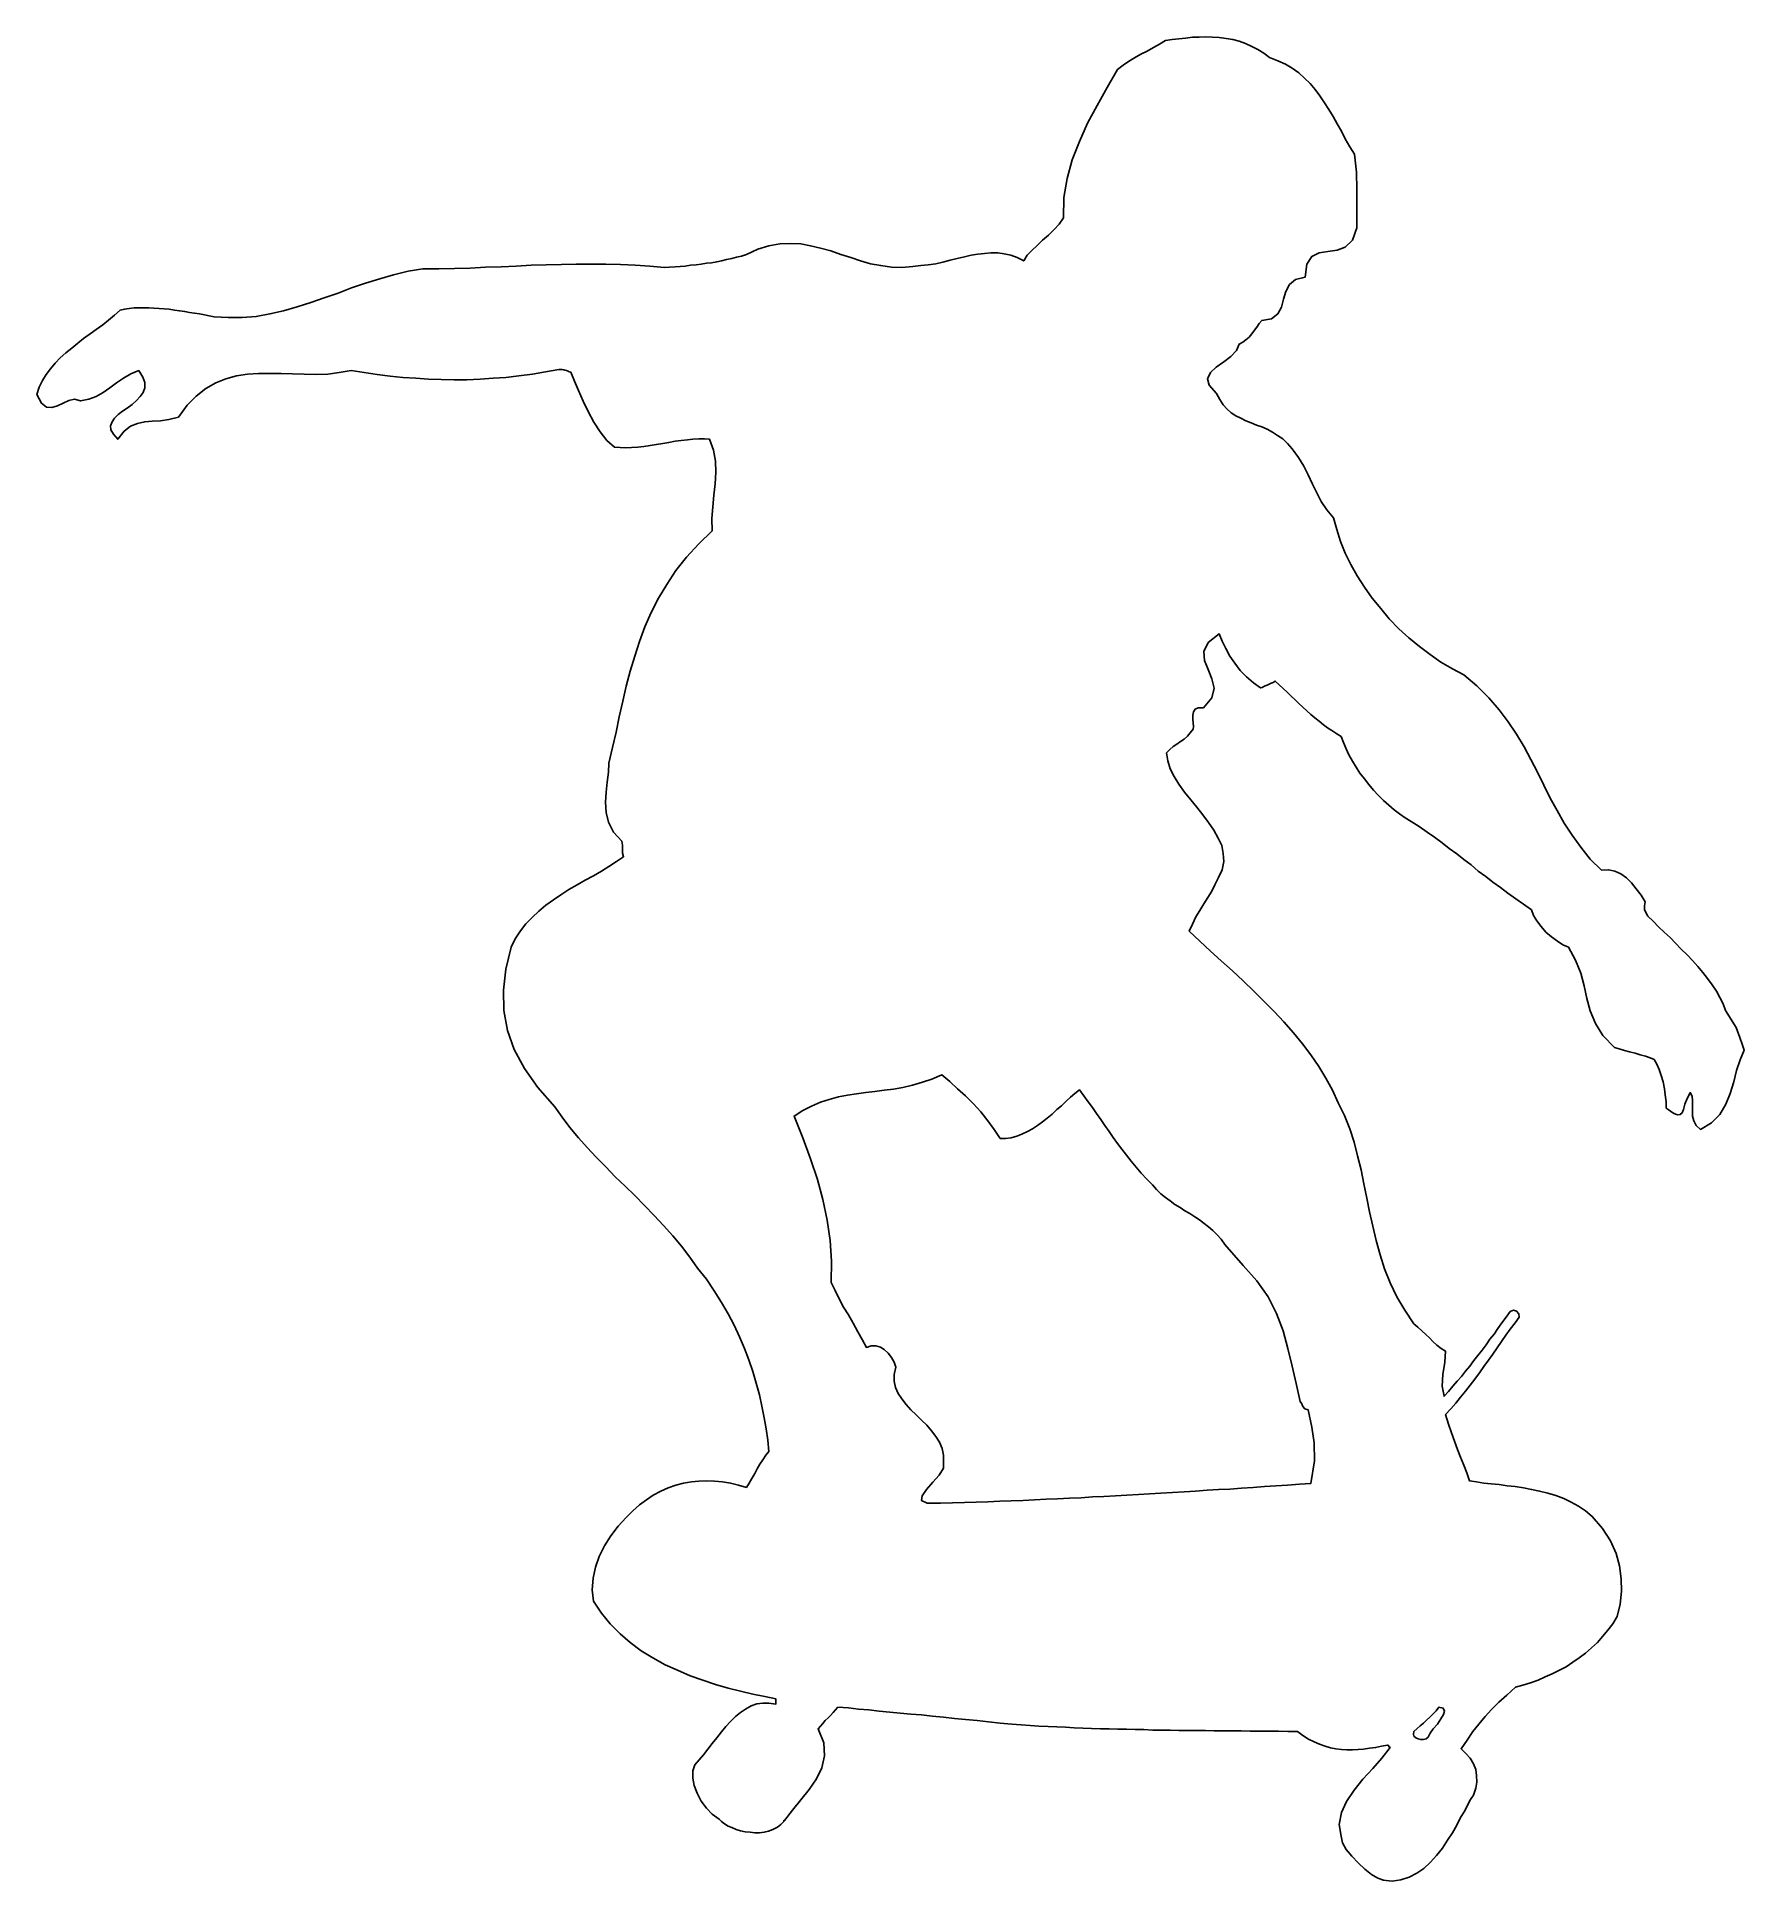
# Model space of a CAD drawing. Extents: x -91 to 48, y -63 to 87.
import ezdxf

# ---------------------------------------------------------------- set-up
doc = ezdxf.new("R2010")
doc.units = 0
doc.layers.add('7', color=7, linetype='CONTINUOUS')

msp = doc.modelspace()

# ---------------------------------------------------------------- linework, layer by layer
at = {"layer": '7', "linetype": 'CONTINUOUS'}
for points in [[(18.63, -62.82), (18.18, -62.66), (17.67, -62.34), (17.12, -61.92), (16.57, -61.41), (16.06, -60.86), (15.61, -60.32), (15.32, -59.77), (15.19, -59.25), (15.03, -58.29), (15.22, -57.32), (15.64, -56.42), (16.25, -55.52), (16.96, -54.62), (17.76, -53.75), (18.5, -52.92), (19.18, -52.05), (19.08, -51.98), (19.05, -51.89), (19.02, -51.86), (18.95, -51.86), (18.47, -51.95), (17.99, -52.05), (17.51, -52.11), (17.02, -52.18), (16.57, -52.21), (16.12, -52.24), (15.67, -52.24), (15.22, -52.21), (14.77, -52.15), (14.35, -52.08), (13.9, -51.95), (13.45, -51.79), (13, -51.6), (12.55, -51.37), (12.1, -51.08), (11.65, -50.76), (10.88, -50.76), (10.11, -50.73), (9.33, -50.73), (8.59, -50.73), (7.82, -50.73), (7.08, -50.7), (6.34, -50.7), (5.63, -50.7), (4.9, -50.7), (4.19, -50.67), (3.45, -50.67), (2.74, -50.67), (2.03, -50.67), (1.32, -50.63), (0.62, -50.63), (-0.09, -50.63), (-0.8, -50.6), (-1.51, -50.6), (-2.21, -50.57), (-2.92, -50.57), (-3.63, -50.54), (-4.34, -50.54), (-5.05, -50.5), (-5.75, -50.47), (-6.46, -50.44), (-7.17, -50.41), (-7.88, -50.38), (-8.58, -50.34), (-9.32, -50.31), (-10.03, -50.25), (-10.77, -50.22), (-11.51, -50.15), (-12.47, -50.06), (-13.41, -49.96), (-14.34, -49.86), (-15.27, -49.77), (-16.18, -49.7), (-17.08, -49.6), (-17.98, -49.51), (-18.85, -49.41), (-19.71, -49.35), (-20.58, -49.25), (-21.42, -49.19), (-22.29, -49.09), (-23.12, -48.99), (-23.96, -48.93), (-24.79, -48.83), (-25.63, -48.77), (-25.82, -48.99), (-26.02, -49.22), (-26.24, -49.44), (-26.43, -49.64), (-26.66, -49.86), (-26.85, -50.09), (-27.05, -50.31), (-27.24, -50.54), (-26.79, -51.66), (-26.72, -52.73), (-26.95, -53.69), (-27.37, -54.59), (-27.98, -55.46), (-28.65, -56.3), (-29.33, -57.13), (-29.97, -57.97), (-30.01, -58), (-30.04, -58), (-30.01, -57.97), (-29.94, -57.97), (-29.97, -58), (-30.26, -58.29), (-30.55, -58.51), (-30.91, -58.71), (-31.26, -58.84), (-31.61, -58.93), (-32, -58.97), (-32.39, -58.97), (-32.77, -58.93), (-33.16, -58.9), (-33.54, -58.8), (-33.9, -58.71), (-34.25, -58.55), (-34.54, -58.42), (-34.83, -58.23), (-35.09, -58.06), (-35.28, -57.87), (-35.83, -57.45), (-36.31, -56.97), (-36.73, -56.39), (-37.05, -55.75), (-37.31, -55.14), (-37.4, -54.53), (-37.4, -53.95), (-37.24, -53.46), (-36.89, -53.05), (-36.54, -52.63), (-36.18, -52.18), (-35.83, -51.73), (-35.47, -51.25), (-35.09, -50.79), (-34.73, -50.34), (-34.35, -49.93), (-33.96, -49.54), (-33.54, -49.22), (-33.13, -48.93), (-32.68, -48.67), (-32.22, -48.51), (-31.74, -48.45), (-31.23, -48.45), (-30.68, -48.54), (-30.68, -48.45), (-30.68, -48.32), (-30.68, -48.19), (-30.68, -48.09), (-31.58, -47.9), (-32.55, -47.71), (-33.54, -47.48), (-34.54, -47.22), (-35.57, -46.93), (-36.6, -46.58), (-37.63, -46.23), (-38.66, -45.78), (-39.66, -45.33), (-40.65, -44.78), (-41.59, -44.2), (-42.49, -43.52), (-43.32, -42.82), (-44.13, -42.01), (-44.83, -41.14), (-45.48, -40.18), (-45.57, -39.25), (-45.51, -38.31), (-45.32, -37.41), (-45, -36.54), (-44.58, -35.68), (-44.06, -34.87), (-43.48, -34.1), (-42.81, -33.39), (-42.29, -32.84), (-41.75, -32.36), (-41.17, -31.94), (-40.62, -31.56), (-40.01, -31.24), (-39.4, -30.98), (-38.79, -30.75), (-38.18, -30.59), (-37.53, -30.5), (-36.92, -30.43), (-36.28, -30.4), (-35.64, -30.43), (-34.99, -30.5), (-34.35, -30.59), (-33.7, -30.75), (-33.06, -30.95), (-32.84, -30.59), (-32.61, -30.21), (-32.39, -29.82), (-32.19, -29.44), (-31.97, -29.05), (-31.74, -28.7), (-31.49, -28.34), (-31.23, -28.02), (-31.32, -27.12), (-31.45, -26.19), (-31.61, -25.29), (-31.81, -24.35), (-32, -23.42), (-32.26, -22.49), (-32.55, -21.55), (-32.87, -20.59), (-33.22, -19.66), (-33.61, -18.72), (-34.06, -17.79), (-34.54, -16.86), (-35.09, -15.93), (-35.67, -14.99), (-36.31, -14.06), (-37.02, -13.16), (-37.66, -12.26), (-38.34, -11.36), (-39.04, -10.52), (-39.79, -9.68), (-40.56, -8.88), (-41.33, -8.08), (-42.13, -7.27), (-42.9, -6.5), (-43.71, -5.73), (-44.48, -4.92), (-45.25, -4.15), (-45.99, -3.35), (-46.7, -2.57), (-47.38, -1.74), (-48.02, -0.9), (-48.6, -0.07), (-49.98, 1.51), (-51.07, 3.05), (-51.91, 4.6), (-52.46, 6.14), (-52.75, 7.75), (-52.78, 9.39), (-52.59, 11.1), (-52.14, 12.9), (-51.82, 13.57), (-51.4, 14.22), (-50.95, 14.79), (-50.46, 15.31), (-49.92, 15.82), (-49.34, 16.31), (-48.73, 16.72), (-48.12, 17.14), (-47.47, 17.56), (-46.8, 17.95), (-46.15, 18.33), (-45.48, 18.69), (-44.83, 19.07), (-44.22, 19.43), (-43.61, 19.84), (-43.03, 20.23), (-43.13, 20.52), (-43.13, 20.84), (-43.13, 21.16), (-43.16, 21.48), (-43.84, 22.23), (-44.26, 23.03), (-44.45, 23.83), (-44.51, 24.67), (-44.45, 25.47), (-44.35, 26.28), (-44.26, 27.08), (-44.22, 27.82), (-43.93, 29.08), (-43.64, 30.33), (-43.39, 31.59), (-43.1, 32.84), (-42.81, 34.06), (-42.49, 35.28), (-42.13, 36.51), (-41.75, 37.7), (-41.3, 38.89), (-40.78, 40.05), (-40.2, 41.2), (-39.53, 42.33), (-38.79, 43.46), (-37.92, 44.55), (-36.92, 45.61), (-35.83, 46.67), (-35.86, 47.67), (-35.8, 48.63), (-35.7, 49.57), (-35.6, 50.5), (-35.54, 51.43), (-35.57, 52.33), (-35.73, 53.23), (-36.05, 54.1), (-36.47, 54.13), (-36.92, 54.13), (-37.4, 54.1), (-37.85, 54.07), (-38.37, 54.01), (-38.85, 53.94), (-39.37, 53.85), (-39.85, 53.75), (-40.36, 53.69), (-40.88, 53.59), (-41.39, 53.52), (-41.88, 53.46), (-42.39, 53.43), (-42.87, 53.4), (-43.32, 53.43), (-43.77, 53.46), (-44.38, 54.01), (-44.93, 54.71), (-45.45, 55.49), (-45.9, 56.36), (-46.31, 57.19), (-46.7, 58.06), (-47.02, 58.83), (-47.31, 59.54), (-47.44, 59.57), (-47.54, 59.64), (-47.67, 59.67), (-47.79, 59.7), (-47.89, 59.73), (-48.02, 59.76), (-48.15, 59.76), (-48.28, 59.76), (-49.37, 59.57), (-50.43, 59.38), (-51.53, 59.25), (-52.59, 59.12), (-53.62, 59.06), (-54.68, 58.99), (-55.74, 58.93), (-56.77, 58.93), (-57.83, 58.96), (-58.86, 58.99), (-59.89, 59.06), (-60.95, 59.12), (-61.98, 59.22), (-63.04, 59.35), (-64.07, 59.51), (-65.13, 59.67), (-66.1, 59.51), (-67.03, 59.38), (-68, 59.35), (-68.96, 59.38), (-69.89, 59.41), (-70.83, 59.44), (-71.76, 59.44), (-72.66, 59.44), (-73.56, 59.38), (-74.43, 59.25), (-75.3, 59.02), (-76.13, 58.67), (-76.94, 58.22), (-77.71, 57.61), (-78.45, 56.87), (-79.16, 55.9), (-79.93, 55.71), (-80.61, 55.61), (-81.28, 55.58), (-81.89, 55.52), (-82.47, 55.39), (-83.05, 55.17), (-83.57, 54.75), (-84.08, 54.1), (-84.43, 54.52), (-84.63, 54.88), (-84.66, 55.2), (-84.53, 55.52), (-84.34, 55.81), (-84.05, 56.1), (-83.69, 56.39), (-83.31, 56.64), (-82.92, 56.93), (-82.57, 57.26), (-82.25, 57.58), (-82.02, 57.9), (-81.89, 58.28), (-81.89, 58.7), (-82.05, 59.15), (-82.37, 59.67), (-83.02, 59.41), (-83.6, 59.06), (-84.18, 58.67), (-84.72, 58.28), (-85.27, 57.9), (-85.82, 57.58), (-86.43, 57.35), (-87.1, 57.22), (-87.59, 57.35), (-88.04, 57.26), (-88.52, 57.03), (-88.97, 56.81), (-89.42, 56.68), (-89.87, 56.71), (-90.26, 57.03), (-90.64, 57.74), (-90.45, 58.32), (-90.19, 58.86), (-89.9, 59.35), (-89.55, 59.83), (-89.16, 60.28), (-88.74, 60.7), (-88.29, 61.12), (-87.81, 61.5), (-87.33, 61.89), (-86.85, 62.27), (-86.33, 62.66), (-85.82, 63.01), (-85.3, 63.4), (-84.82, 63.78), (-84.34, 64.17), (-83.89, 64.59), (-83.53, 64.65), (-83.15, 64.72), (-82.76, 64.78), (-82.37, 64.78), (-81.99, 64.78), (-81.57, 64.78), (-81.15, 64.75), (-80.73, 64.72), (-80.32, 64.69), (-79.9, 64.65), (-79.48, 64.59), (-79.06, 64.53), (-78.64, 64.46), (-78.26, 64.4), (-77.84, 64.33), (-77.45, 64.27), (-76.26, 64.04), (-75.11, 63.98), (-73.98, 63.98), (-72.85, 64.07), (-71.73, 64.27), (-70.63, 64.53), (-69.51, 64.85), (-68.41, 65.2), (-67.32, 65.59), (-66.19, 65.97), (-65.1, 66.39), (-63.97, 66.78), (-62.82, 67.13), (-61.69, 67.45), (-60.5, 67.74), (-59.31, 67.93), (-58.02, 67.93), (-56.74, 67.97), (-55.48, 68), (-54.23, 68.06), (-52.97, 68.1), (-51.75, 68.16), (-50.53, 68.22), (-49.31, 68.26), (-48.08, 68.29), (-46.89, 68.32), (-45.67, 68.32), (-44.48, 68.32), (-43.29, 68.29), (-42.1, 68.22), (-40.91, 68.16), (-39.72, 68.03), (-39.3, 68.06), (-38.85, 68.1), (-38.43, 68.13), (-38.02, 68.16), (-37.6, 68.22), (-37.15, 68.26), (-36.73, 68.32), (-36.31, 68.39), (-35.89, 68.42), (-35.47, 68.51), (-35.09, 68.58), (-34.67, 68.68), (-34.25, 68.77), (-33.87, 68.87), (-33.45, 68.96), (-33.06, 69.09), (-32.13, 69.54), (-31.23, 69.8), (-30.36, 69.96), (-29.52, 69.99), (-28.65, 69.96), (-27.85, 69.8), (-27.05, 69.61), (-26.21, 69.38), (-25.41, 69.09), (-24.6, 68.84), (-23.8, 68.58), (-22.99, 68.35), (-22.16, 68.19), (-21.29, 68.06), (-20.45, 68.03), (-19.55, 68.13), (-18.91, 68.19), (-18.3, 68.26), (-17.69, 68.35), (-17.11, 68.48), (-16.53, 68.64), (-15.95, 68.77), (-15.37, 68.9), (-14.82, 69.03), (-14.28, 69.13), (-13.73, 69.19), (-13.22, 69.22), (-12.67, 69.22), (-12.15, 69.16), (-11.61, 69.03), (-11.09, 68.84), (-10.55, 68.58), (-10.29, 69.03), (-9.9, 69.41), (-9.48, 69.83), (-9.03, 70.25), (-8.55, 70.67), (-8.1, 71.12), (-7.68, 71.57), (-7.33, 72.08), (-7.3, 73.73), (-7.04, 75.27), (-6.62, 76.78), (-6.04, 78.26), (-5.37, 79.74), (-4.59, 81.19), (-3.79, 82.64), (-2.95, 84.12), (-2.5, 84.47), (-2.05, 84.76), (-1.57, 85.05), (-1.06, 85.34), (-0.54, 85.59), (-0.03, 85.88), (0.46, 86.17), (0.94, 86.46), (1.48, 86.53), (2.03, 86.59), (2.58, 86.66), (3.13, 86.72), (3.67, 86.72), (4.22, 86.75), (4.77, 86.72), (5.31, 86.69), (5.86, 86.63), (6.41, 86.53), (6.92, 86.4), (7.44, 86.21), (7.95, 85.98), (8.43, 85.72), (8.92, 85.43), (9.4, 85.08), (10.07, 84.82), (10.69, 84.53), (11.23, 84.21), (11.78, 83.83), (12.23, 83.41), (12.68, 82.96), (13.1, 82.48), (13.48, 81.96), (13.84, 81.41), (14.19, 80.87), (14.55, 80.29), (14.87, 79.71), (15.22, 79.1), (15.54, 78.49), (15.9, 77.84), (16.28, 77.23), (16.44, 75.78), (16.48, 74.37), (16.48, 72.86), (16.48, 71.25), (16.12, 70.25), (15.54, 69.7), (14.87, 69.45), (14.13, 69.35), (13.42, 69.22), (12.81, 68.93), (12.42, 68.32), (12.29, 67.26), (11.49, 67.07), (11.01, 66.65), (10.72, 66.1), (10.52, 65.46), (10.36, 64.82), (10.07, 64.27), (9.56, 63.88), (8.76, 63.75), (8.56, 63.5), (8.37, 63.21), (8.18, 62.95), (7.95, 62.66), (7.73, 62.4), (7.47, 62.18), (7.21, 61.98), (6.92, 61.82), (6.7, 61.31), (6.25, 60.83), (5.67, 60.38), (5.06, 59.96), (4.61, 59.51), (4.35, 59.02), (4.48, 58.48), (5.09, 57.83), (5.35, 57.32), (5.63, 56.9), (5.96, 56.55), (6.28, 56.26), (6.66, 56), (7.05, 55.81), (7.47, 55.61), (7.89, 55.45), (8.34, 55.26), (8.76, 55.1), (9.21, 54.91), (9.62, 54.68), (10.04, 54.42), (10.46, 54.13), (10.85, 53.75), (11.23, 53.33), (11.75, 52.62), (12.17, 51.92), (12.52, 51.21), (12.87, 50.47), (13.23, 49.76), (13.58, 49.05), (14.03, 48.38), (14.58, 47.73), (14.84, 46.77), (15.16, 45.8), (15.54, 44.87), (15.99, 43.94), (16.51, 43.01), (17.09, 42.1), (17.73, 41.2), (18.41, 40.37), (19.11, 39.53), (19.89, 38.73), (20.69, 37.99), (21.56, 37.28), (22.43, 36.64), (23.29, 36.03), (24.23, 35.48), (25.16, 35), (26.22, 34.09), (27.19, 33.13), (28.02, 32.16), (28.76, 31.17), (29.44, 30.17), (30.05, 29.14), (30.6, 28.11), (31.14, 27.08), (31.66, 26.05), (32.17, 24.99), (32.72, 23.99), (33.3, 22.96), (33.94, 21.97), (34.65, 21), (35.42, 20.04), (36.32, 19.14), (36.9, 19.17), (37.42, 19.07), (37.9, 18.85), (38.35, 18.53), (38.77, 18.11), (39.15, 17.62), (39.54, 17.11), (39.86, 16.56), (39.83, 16.24), (39.83, 15.95), (39.93, 15.7), (40.09, 15.41), (40.51, 14.99), (40.96, 14.54), (41.41, 14.12), (41.89, 13.67), (42.34, 13.22), (42.79, 12.74), (43.27, 12.28), (43.72, 11.8), (44.14, 11.32), (44.56, 10.84), (44.94, 10.36), (45.3, 9.84), (45.65, 9.33), (45.94, 8.81), (46.2, 8.3), (46.39, 7.75), (47.26, 6.37), (47.36, 6.08), (47.55, 5.56), (47.74, 5.02), (47.9, 4.53), (47.58, 3.76), (47.29, 2.89), (47.07, 1.96), (46.78, 1.03), (46.42, 0.16), (45.94, -0.68), (45.26, -1.35), (44.36, -1.9), (44.01, -1.58), (43.82, -1.19), (43.72, -0.81), (43.72, -0.36), (43.72, 0.06), (43.72, 0.45), (43.69, 0.8), (43.53, 1.09), (43.46, 0.96), (43.27, 0.61), (43.08, 0.16), (42.98, -0.29), (42.88, -0.55), (42.72, -0.68), (42.53, -0.71), (42.34, -0.65), (42.11, -0.55), (41.92, -0.42), (41.73, -0.29), (41.57, -0.16), (41.57, 0.35), (41.5, 0.9), (41.44, 1.41), (41.34, 1.96), (41.18, 2.48), (41.02, 2.96), (40.83, 3.41), (40.6, 3.79), (40.28, 3.92), (39.89, 4.05), (39.48, 4.15), (39.06, 4.28), (38.61, 4.41), (38.19, 4.5), (37.77, 4.63), (37.38, 4.76), (36.45, 5.72), (35.84, 6.69), (35.42, 7.72), (35.13, 8.72), (34.91, 9.75), (34.65, 10.77), (34.23, 11.83), (33.65, 12.9), (33.2, 13.09), (32.75, 13.38), (32.27, 13.73), (31.82, 14.12), (31.43, 14.57), (31.08, 15.02), (30.82, 15.47), (30.66, 15.92), (29.99, 16.37), (29.37, 16.82), (28.73, 17.27), (28.12, 17.72), (27.51, 18.17), (26.93, 18.62), (26.32, 19.07), (25.74, 19.56), (25.16, 20), (24.58, 20.46), (23.97, 20.91), (23.39, 21.36), (22.78, 21.81), (22.17, 22.23), (21.53, 22.67), (20.88, 23.09), (20.4, 23.38), (19.95, 23.71), (19.5, 24.03), (19.08, 24.41), (18.63, 24.8), (18.21, 25.22), (17.83, 25.63), (17.44, 26.09), (17.09, 26.54), (16.73, 27.02), (16.41, 27.5), (16.12, 27.98), (15.83, 28.5), (15.61, 28.98), (15.38, 29.49), (15.19, 29.98), (14.84, 30.2), (14.45, 30.46), (14.09, 30.69), (13.77, 30.94), (13.42, 31.23), (13.07, 31.49), (12.74, 31.78), (12.42, 32.07), (12.1, 32.36), (11.78, 32.65), (11.46, 32.97), (11.14, 33.26), (10.81, 33.58), (10.49, 33.87), (10.17, 34.19), (9.85, 34.48), (9.69, 34.38), (9.53, 34.32), (9.37, 34.22), (9.21, 34.16), (9.04, 34.09), (8.92, 34.03), (8.79, 33.97), (8.66, 33.93), (8.08, 34.35), (7.53, 34.83), (7.02, 35.35), (6.57, 35.93), (6.18, 36.51), (5.83, 37.12), (5.54, 37.73), (5.31, 38.31), (4.41, 37.6), (4.06, 36.89), (4.12, 36.15), (4.41, 35.41), (4.7, 34.67), (4.9, 33.9), (4.7, 33.13), (4.03, 32.32), (3.61, 32.32), (3.35, 32.2), (3.22, 32), (3.16, 31.71), (3.16, 31.39), (3.19, 31.1), (3.22, 30.81), (3.19, 30.59), (2.96, 30.27), (2.74, 30.01), (2.45, 29.78), (2.16, 29.59), (1.87, 29.37), (1.58, 29.17), (1.29, 28.92), (1.04, 28.66), (1.13, 28.02), (1.32, 27.37), (1.65, 26.73), (2.03, 26.12), (2.48, 25.47), (3, 24.86), (3.48, 24.25), (3.99, 23.64), (4.44, 23), (4.86, 22.39), (5.22, 21.74), (5.51, 21.13), (5.63, 20.49), (5.67, 19.84), (5.54, 19.17), (5.22, 18.49), (4.96, 17.95), (4.7, 17.43), (4.38, 16.92), (4.06, 16.4), (3.74, 15.86), (3.42, 15.34), (3.13, 14.76), (2.87, 14.18), (3.74, 13.38), (4.61, 12.57), (5.47, 11.77), (6.38, 10.97), (7.24, 10.16), (8.11, 9.33), (8.95, 8.49), (9.78, 7.65), (10.56, 6.82), (11.33, 5.95), (12.07, 5.05), (12.74, 4.15), (13.39, 3.21), (13.97, 2.25), (14.51, 1.29), (14.96, 0.26), (15.48, -0.77), (15.9, -1.84), (16.25, -2.93), (16.54, -4.05), (16.83, -5.18), (17.05, -6.31), (17.28, -7.47), (17.51, -8.59), (17.76, -9.75), (18.05, -10.91), (18.37, -12.06), (18.73, -13.22), (19.18, -14.35), (19.72, -15.47), (20.37, -16.57), (21.11, -17.66), (21.43, -17.95), (21.75, -18.24), (22.07, -18.53), (22.36, -18.82), (22.65, -19.11), (22.97, -19.4), (23.33, -19.66), (23.68, -19.88), (23.62, -20.78), (23.46, -21.78), (23.39, -22.74), (23.55, -23.55), (23.91, -23.16), (24.26, -22.74), (24.61, -22.33), (24.97, -21.94), (25.29, -21.52), (25.64, -21.1), (25.96, -20.65), (26.29, -20.23), (26.64, -19.82), (26.96, -19.37), (27.28, -18.92), (27.61, -18.5), (27.93, -18.05), (28.25, -17.6), (28.6, -17.12), (28.92, -16.66), (29.18, -16.57), (29.44, -16.63), (29.63, -16.86), (29.66, -17.12), (29.31, -17.6), (28.92, -18.11), (28.57, -18.6), (28.22, -19.11), (27.86, -19.62), (27.51, -20.14), (27.16, -20.62), (26.77, -21.14), (26.42, -21.65), (26.06, -22.17), (25.68, -22.65), (25.29, -23.13), (24.9, -23.61), (24.52, -24.1), (24.1, -24.58), (23.68, -25.03), (23.91, -25.8), (24.16, -26.51), (24.39, -27.18), (24.65, -27.86), (24.9, -28.5), (25.16, -29.15), (25.39, -29.76), (25.61, -30.4), (26.19, -30.5), (26.77, -30.59), (27.38, -30.66), (28.02, -30.72), (28.67, -30.82), (29.31, -30.88), (29.99, -30.98), (30.66, -31.11), (31.31, -31.24), (31.98, -31.4), (32.62, -31.59), (33.27, -31.85), (33.88, -32.14), (34.46, -32.46), (35.04, -32.84), (35.58, -33.3), (36.42, -34.29), (37.06, -35.29), (37.51, -36.32), (37.8, -37.32), (37.93, -38.35), (37.96, -39.37), (37.84, -40.41), (37.61, -41.43), (37.26, -42.01), (36.84, -42.53), (36.42, -43.04), (36, -43.52), (35.52, -43.97), (35.04, -44.39), (34.52, -44.78), (34.01, -45.13), (33.46, -45.49), (32.91, -45.78), (32.33, -46.07), (31.75, -46.32), (31.18, -46.58), (30.56, -46.81), (29.95, -47), (29.34, -47.16), (28.64, -47.8), (27.99, -48.38), (27.41, -48.96), (26.9, -49.54), (26.38, -50.15), (25.9, -50.76), (25.42, -51.44), (24.94, -52.15), (25.32, -52.53), (25.68, -52.92), (25.93, -53.37), (26.13, -53.82), (26.19, -54.33), (26.22, -54.85), (26.13, -55.36), (25.93, -55.91), (25.71, -56.26), (25.48, -56.68), (25.23, -57.2), (24.9, -57.74), (24.58, -58.35), (24.23, -58.97), (23.84, -59.58), (23.42, -60.22), (22.94, -60.8), (22.46, -61.35), (21.91, -61.86), (21.33, -62.25), (20.72, -62.57), (20.05, -62.79), (19.34, -62.89), (18.6, -62.82), (18.63, -62.82)], [(-12.47, -2.64), (-12.96, -1.9), (-13.47, -1.19), (-14.05, -0.48), (-14.63, 0.19), (-15.27, 0.83), (-15.92, 1.41), (-16.56, 1.99), (-17.2, 2.54), (-18.01, 2.19), (-18.78, 1.93), (-19.58, 1.7), (-20.36, 1.51), (-21.13, 1.38), (-21.87, 1.29), (-22.64, 1.19), (-23.38, 1.09), (-24.12, 1), (-24.86, 0.87), (-25.6, 0.74), (-26.34, 0.54), (-27.05, 0.32), (-27.79, 0), (-28.49, -0.36), (-29.2, -0.81), (-28.49, -2.57), (-27.85, -4.28), (-27.3, -5.95), (-26.85, -7.59), (-26.5, -9.27), (-26.27, -10.91), (-26.15, -12.58), (-26.18, -14.32), (-25.86, -14.96), (-25.53, -15.64), (-25.18, -16.31), (-24.79, -16.95), (-24.41, -17.63), (-24.02, -18.31), (-23.67, -18.95), (-23.32, -19.59), (-22.93, -19.46), (-22.57, -19.46), (-22.19, -19.56), (-21.87, -19.75), (-21.55, -20.04), (-21.29, -20.4), (-21.06, -20.78), (-20.94, -21.2), (-21.06, -21.78), (-21.06, -22.33), (-20.97, -22.84), (-20.74, -23.32), (-20.45, -23.77), (-20.1, -24.22), (-19.71, -24.64), (-19.29, -25.06), (-18.85, -25.48), (-18.43, -25.9), (-18.04, -26.35), (-17.69, -26.8), (-17.4, -27.28), (-17.17, -27.79), (-17.08, -28.34), (-17.08, -28.92), (-17.08, -29.37), (-17.43, -29.95), (-17.94, -30.53), (-18.46, -31.11), (-18.81, -31.62), (-18.85, -32.01), (-18.39, -32.23), (-17.3, -32.23), (-16.34, -32.2), (-15.37, -32.17), (-14.41, -32.14), (-13.47, -32.11), (-12.51, -32.07), (-11.57, -32.04), (-10.61, -32.01), (-9.68, -31.94), (-8.74, -31.91), (-7.81, -31.88), (-6.85, -31.82), (-5.91, -31.78), (-4.98, -31.72), (-4.05, -31.69), (-3.11, -31.62), (-2.18, -31.56), (-1.25, -31.53), (-0.35, -31.46), (0.58, -31.4), (1.52, -31.36), (2.45, -31.3), (3.38, -31.24), (4.32, -31.17), (5.25, -31.11), (6.18, -31.08), (7.11, -31.01), (8.05, -30.95), (8.98, -30.88), (9.91, -30.82), (10.85, -30.75), (11.81, -30.69), (12.74, -30.63), (13.03, -28.79), (13, -27.34), (12.81, -26.06), (12.52, -24.64), (12.26, -24.58), (12.1, -24.38), (12, -24.16), (11.88, -23.97), (11.55, -22.52), (11.23, -21.1), (10.88, -19.66), (10.49, -18.24), (9.95, -16.83), (9.27, -15.47), (8.37, -14.19), (7.24, -12.93), (5.76, -11.23), (5.47, -10.81), (5.15, -10.46), (4.8, -10.1), (4.44, -9.81), (4.09, -9.52), (3.71, -9.23), (3.32, -8.98), (2.93, -8.72), (2.52, -8.49), (2.13, -8.24), (1.71, -7.98), (1.32, -7.69), (0.94, -7.43), (0.58, -7.11), (0.23, -6.76), (-0.12, -6.4), (-0.57, -5.92), (-1.02, -5.44), (-1.44, -4.96), (-1.83, -4.47), (-2.21, -3.99), (-2.6, -3.51), (-2.95, -3.03), (-3.31, -2.54), (-3.63, -2.06), (-3.98, -1.58), (-4.3, -1.09), (-4.66, -0.61), (-4.98, -0.13), (-5.33, 0.35), (-5.69, 0.83), (-6.04, 1.32), (-6.4, 1.03), (-6.75, 0.71), (-7.14, 0.38), (-7.49, 0.03), (-7.88, -0.29), (-8.26, -0.65), (-8.65, -0.97), (-9.03, -1.29), (-9.45, -1.58), (-9.84, -1.84), (-10.26, -2.06), (-10.71, -2.29), (-11.12, -2.45), (-11.57, -2.57), (-12.03, -2.64), (-12.47, -2.64)], [(22.27, -51.21), (22.1, -51.34), (21.88, -51.41), (21.66, -51.41), (21.46, -51.34), (21.27, -51.25), (21.11, -51.12), (21.08, -50.96), (21.11, -50.76), (21.37, -50.5), (21.62, -50.28), (21.88, -50.06), (22.14, -49.83), (22.39, -49.6), (22.65, -49.35), (22.91, -49.06), (23.13, -48.77), (23.49, -48.86), (23.58, -49.09), (23.52, -49.38), (23.29, -49.73), (23.01, -50.15), (22.68, -50.54), (22.43, -50.89), (22.27, -51.21)]]:
    msp.add_lwpolyline(points, dxfattribs=at)

doc.saveas('drawing.dxf')
